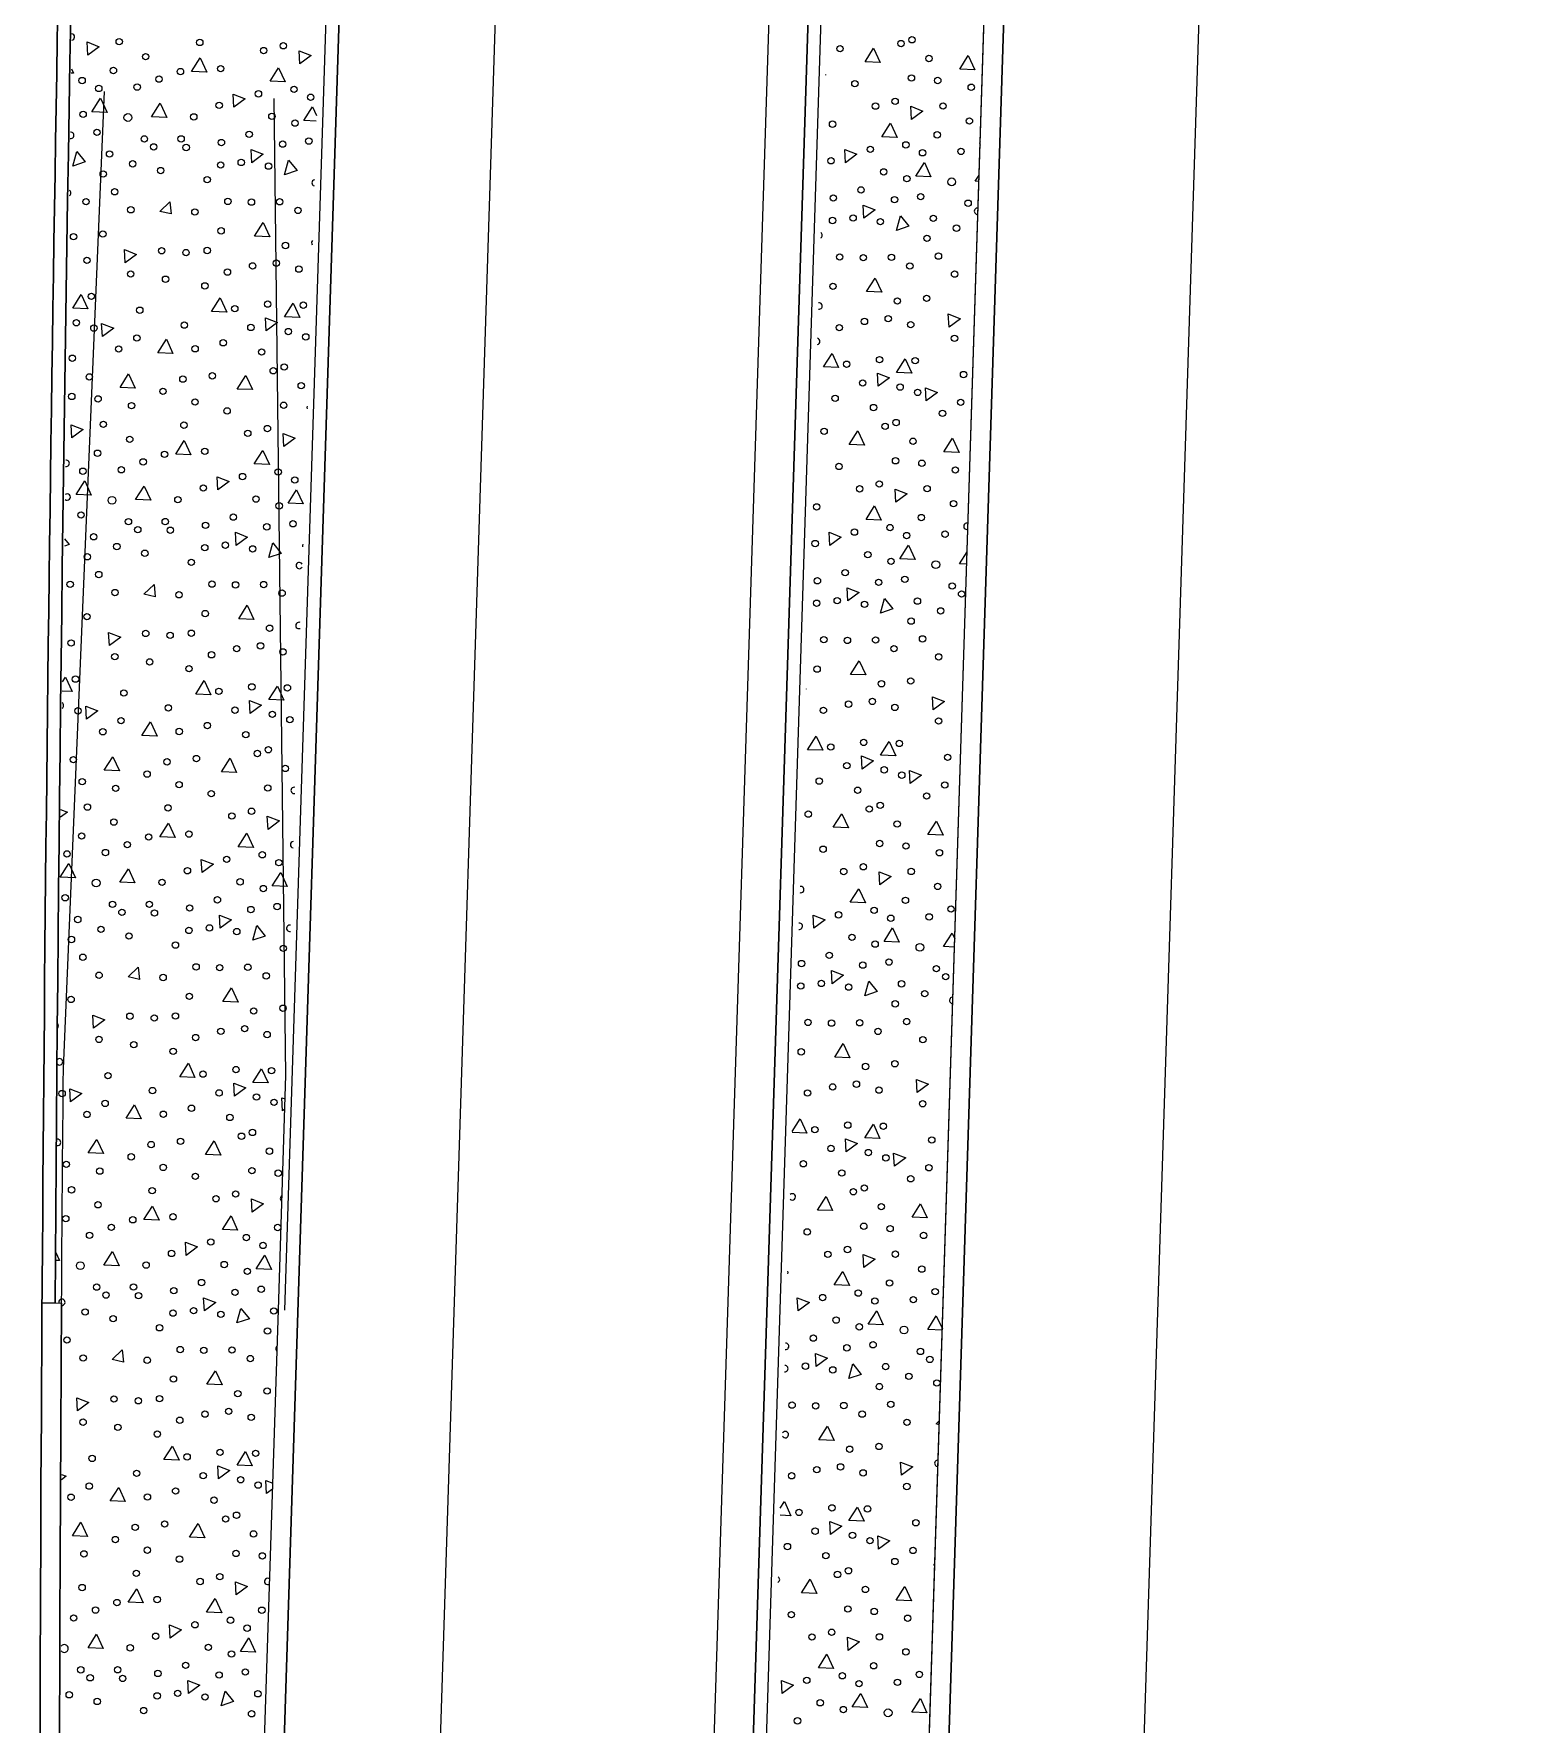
# Model space of a CAD drawing. Extents: x 2536801 to 2538856, y 7112140 to 7131569.
# Drawn here: x 2537881.2 to 2537956.9, y 7121124.1 to 7121210.6 of the extents above; entities that cross this region are included whole.
import ezdxf

# ---------------------------------------------------------------- set-up
doc = ezdxf.new("R2010")
doc.units = 0
doc.header["$LTSCALE"] = 100
doc.header["$MEASUREMENT"] = 0
for name, color, linetype, lineweight in [('D_BOC_FR', 3, 'Continuous', 13), ('D_BOC_RMP', 1, 'Continuous', 13), ('D_CTB_1', 2, 'Continuous', 0), ('D_EOS_ML', 7, 'Continuous', 30), ('D_EOS_RMP', 1, 'Continuous', 30), ('D_EOT_ML', 7, 'Continuous', 13), ('D_EOT_RMP', 1, 'Continuous', 13), ('D_FOC_FR', 3, 'Continuous', 30), ('D_MBGF', 20, 'Continuous', 0), ('D_RIPRAP_1', 7, 'Continuous', 0)]:
    doc.layers.add(name, color=color, linetype=linetype, lineweight=lineweight)
doc.linetypes.add('mbgf', pattern='A,1,-0.5,[46,dgnlstyle-BGELINES.shx,S=0.008,R=0,X=0,Y=0],-0.5,1', length=3)

msp = doc.modelspace()

# ---------------------------------------------------------------- linework, layer by layer
at = {"layer": 'D_BOC_FR', "lineweight": 0}
msp.add_line((2537881.596, 7121145.622), (2537882.263, 7121145.618), dxfattribs=at)
at = {"layer": 'D_BOC_FR', "lineweight": 0, "extrusion": (0, 0, -1)}
msp.add_arc((-2543855.464, 7121105.905), 5973.333, 0.3809211, 1.8249276, dxfattribs=at)
at = {"layer": 'D_BOC_RMP', "lineweight": 0}
for p, q in [((2537894.023, 7121145.243), (2537898.092, 7121272.967)), ((2537914.082, 7120979.3), (2537923.413, 7121272.16))]:
    msp.add_line(p, q, dxfattribs=at)
at = {"layer": 'D_CTB_1', "linetype": 'Continuous', "lineweight": 0, "ltscale": 0.025}
for p, q in [((2537920.347, 7120914.244), (2537935.634, 7121394.044)), ((2537890.505, 7121045.304), (2537893.69, 7121145.254))]:
    msp.add_line(p, q, dxfattribs=at)
at = {"layer": 'D_CTB_1', "linetype": 'Continuous', "lineweight": 0, "ltscale": 0.025, "extrusion": (0, 0, -1)}
msp.add_arc((-2543855.464, 7121105.905), 5973, 359.7150437, 0.3808406, dxfattribs=at)
at = {"layer": 'D_EOS_ML'}
msp.add_line((2537921.346, 7120914.212), (2537954.945, 7121968.721), dxfattribs=at)
at = {"layer": 'D_EOS_RMP'}
for p, q in [((2537889.428, 7120980.088), (2537898.759, 7121272.945)), ((2537913.416, 7120979.321), (2537922.747, 7121272.181))]:
    msp.add_line(p, q, dxfattribs=at)
at = {"layer": 'D_EOT_ML'}
msp.add_line((2537920.565, 7120575.677), (2538034.73, 7124158.818), dxfattribs=at)
at = {"layer": 'D_EOT_RMP'}
for p, q in [((2537897.424, 7120979.833), (2537906.755, 7121272.69)), ((2537911.417, 7120979.387), (2537920.748, 7121272.245))]:
    msp.add_line(p, q, dxfattribs=at)
at = {"layer": 'D_FOC_FR', "extrusion": (0, 0, -1)}
msp.add_arc((-2543855.464, 7121105.905), 5974, 359.7150437, 1.8249276, dxfattribs=at)
at = {"layer": 'D_MBGF', "linetype": 'mbgf', "lineweight": 13, "ltscale": 0.025}
msp.add_line((2537882.688, 7121157.607), (2537884.795, 7121207.603), dxfattribs=at)
at = {"layer": 'D_MBGF', "linetype": 'mbgf', "lineweight": 13, "ltscale": 0.025, "flags": 128}
for points in [[(2537894.072, 7121157.248), (2537893.484, 7121207.244)], [(2537893.69, 7121145.254), (2537894.072, 7121157.248)]]:
    msp.add_lwpolyline(points, dxfattribs=at)
at = {"layer": 'D_MBGF', "linetype": 'mbgf', "lineweight": 13, "ltscale": 0.025, "extrusion": (0, 0, -1)}
msp.add_arc((-2543855.464, 7121105.905), 5973, 0.3808406, 0.4959571, dxfattribs=at)
at = {"layer": 'D_RIPRAP_1', "color": 7, "linetype": 'Continuous', "lineweight": 0}
for p, q in [((2537887.626, 7121201.47), (2537888.143, 7121201.967)), ((2537888.143, 7121201.967), (2537888.205, 7121201.338)), ((2537888.205, 7121201.338), (2537887.626, 7121201.47)), ((2537886.813, 7121181.885), (2537887.33, 7121182.382)), ((2537887.33, 7121182.382), (2537887.392, 7121181.753)), ((2537887.392, 7121181.753), (2537886.813, 7121181.885)), ((2537886, 7121162.3), (2537886.517, 7121162.797)), ((2537886.579, 7121162.168), (2537886, 7121162.3)), ((2537886.517, 7121162.797), (2537886.579, 7121162.168)), ((2537885.187, 7121142.715), (2537885.704, 7121143.212)), ((2537885.704, 7121143.212), (2537885.766, 7121142.583)), ((2537885.766, 7121142.583), (2537885.187, 7121142.715)), ((2537927.351, 7121139.423), (2537927.527, 7121139.592)), ((2537927.52, 7121139.384), (2537927.351, 7121139.423))]:
    msp.add_line(p, q, dxfattribs=at)
at = {"layer": 'D_RIPRAP_1', "color": 7, "lineweight": 0, "flags": 128}
for points in [[(2537913.768, 7120914.454), (2537920.347, 7120914.244), (2537932.802, 7121305.169), (2537924.436, 7121305.251)], [(2537882.263, 7121145.618), (2537882.263, 7121145.612)], [(2537882.263, 7121145.612), (2537882.596, 7121145.607)]]:
    msp.add_lwpolyline(points, dxfattribs=at)
at = {"layer": 'D_RIPRAP_1', "color": 7, "linetype": 'Continuous', "lineweight": 0, "flags": 128}
for points in [[(2537883.94, 7121209.47), (2537883.904, 7121210.14), (2537884.52, 7121209.898)], [(2537924.497, 7121209.093), (2537923.72, 7121209.125), (2537924.159, 7121209.819)], [(2537890.029, 7121208.603), (2537889.252, 7121208.635), (2537889.691, 7121209.329)], [(2537894.787, 7121209.02), (2537894.751, 7121209.69), (2537895.367, 7121209.448)], [(2537929.342, 7121208.72), (2537928.565, 7121208.752), (2537929.004, 7121209.446)], [(2537894.044, 7121208.098), (2537893.267, 7121208.13), (2537893.706, 7121208.824)], [(2537884.929, 7121206.538), (2537884.152, 7121206.571), (2537884.591, 7121207.265)], [(2537891.41, 7121206.806), (2537891.374, 7121207.476), (2537891.99, 7121207.234)], [(2537887.977, 7121206.276), (2537887.2, 7121206.308), (2537887.639, 7121207.002)], [(2537926.104, 7121206.178), (2537926.068, 7121206.848), (2537926.684, 7121206.606)], [(2537925.361, 7121205.256), (2537924.584, 7121205.288), (2537925.023, 7121205.982)], [(2537892.341, 7121203.963), (2537892.305, 7121204.633), (2537892.921, 7121204.391)], [(2537922.727, 7121203.964), (2537922.691, 7121204.634), (2537923.307, 7121204.392)], [(2537883.799, 7121204.005), (2537883.164, 7121203.793), (2537883.369, 7121204.541)], [(2537894.646, 7121203.555), (2537894.011, 7121203.343), (2537894.216, 7121204.091)], [(2537927.093, 7121203.246), (2537926.316, 7121203.278), (2537926.755, 7121203.973)], [(2537923.658, 7121201.121), (2537923.622, 7121201.791), (2537924.238, 7121201.549)], [(2537925.963, 7121200.713), (2537925.328, 7121200.501), (2537925.533, 7121201.249)], [(2537893.253, 7121200.176), (2537892.475, 7121200.208), (2537892.915, 7121200.902)], [(2537885.853, 7121198.843), (2537885.817, 7121199.514), (2537886.433, 7121199.272)], [(2537924.57, 7121197.334), (2537923.792, 7121197.366), (2537924.232, 7121198.06)], [(2537883.944, 7121196.491), (2537883.167, 7121196.523), (2537883.606, 7121197.217)], [(2537891.049, 7121196.32), (2537890.272, 7121196.352), (2537890.711, 7121197.046)], [(2537893.069, 7121195.361), (2537893.033, 7121196.031), (2537893.649, 7121195.79)], [(2537894.79, 7121196.04), (2537894.013, 7121196.073), (2537894.452, 7121196.767)], [(2537928.017, 7121195.551), (2537927.981, 7121196.221), (2537928.597, 7121195.98)], [(2537884.682, 7121195.069), (2537884.645, 7121195.739), (2537885.262, 7121195.497)], [(2537888.297, 7121194.204), (2537887.519, 7121194.236), (2537887.959, 7121194.931)], [(2537922.366, 7121193.478), (2537921.589, 7121193.51), (2537922.028, 7121194.204)], [(2537926.108, 7121193.198), (2537925.33, 7121193.231), (2537925.769, 7121193.925)], [(2537886.365, 7121192.427), (2537885.588, 7121192.459), (2537886.027, 7121193.153)], [(2537892.367, 7121192.35), (2537891.59, 7121192.382), (2537892.029, 7121193.076)], [(2537924.386, 7121192.519), (2537924.35, 7121193.189), (2537924.966, 7121192.948)], [(2537926.845, 7121191.777), (2537926.809, 7121192.447), (2537927.426, 7121192.205)], [(2537883.127, 7121189.885), (2537883.091, 7121190.555), (2537883.707, 7121190.313)], [(2537893.974, 7121189.435), (2537893.938, 7121190.105), (2537894.554, 7121189.863)], [(2537923.684, 7121189.508), (2537922.907, 7121189.54), (2537923.346, 7121190.234)], [(2537928.529, 7121189.134), (2537927.752, 7121189.167), (2537928.191, 7121189.861)], [(2537889.216, 7121189.018), (2537888.439, 7121189.05), (2537888.878, 7121189.744)], [(2537893.231, 7121188.513), (2537892.454, 7121188.545), (2537892.893, 7121189.239)], [(2537884.116, 7121186.953), (2537883.339, 7121186.986), (2537883.778, 7121187.68)], [(2537887.164, 7121186.691), (2537886.387, 7121186.723), (2537886.826, 7121187.417)], [(2537890.597, 7121187.221), (2537890.561, 7121187.891), (2537891.177, 7121187.649)], [(2537925.291, 7121186.593), (2537925.255, 7121187.263), (2537925.871, 7121187.021)], [(2537894.963, 7121186.503), (2537894.186, 7121186.535), (2537894.625, 7121187.23)], [(2537924.548, 7121185.671), (2537923.771, 7121185.703), (2537924.21, 7121186.397)], [(2537891.528, 7121184.378), (2537891.492, 7121185.048), (2537892.108, 7121184.806)], [(2537921.914, 7121184.379), (2537921.878, 7121185.049), (2537922.494, 7121184.807)], [(2537893.833, 7121183.97), (2537893.198, 7121183.758), (2537893.403, 7121184.506)], [(2537926.28, 7121183.661), (2537925.503, 7121183.693), (2537925.942, 7121184.388)], [(2537922.845, 7121181.536), (2537922.809, 7121182.206), (2537923.425, 7121181.964)], [(2537892.44, 7121180.591), (2537891.662, 7121180.623), (2537892.102, 7121181.317)], [(2537925.15, 7121181.128), (2537924.515, 7121180.916), (2537924.72, 7121181.664)], [(2537885.04, 7121179.258), (2537885.004, 7121179.928), (2537885.62, 7121179.687)], [(2537923.757, 7121177.749), (2537922.98, 7121177.781), (2537923.419, 7121178.475)], [(2537890.236, 7121176.735), (2537889.459, 7121176.767), (2537889.898, 7121177.461)], [(2537893.978, 7121176.455), (2537893.2, 7121176.488), (2537893.639, 7121177.182)], [(2537883.869, 7121175.484), (2537883.832, 7121176.154), (2537884.449, 7121175.912)], [(2537892.256, 7121175.776), (2537892.22, 7121176.446), (2537892.836, 7121176.204)], [(2537927.204, 7121175.966), (2537927.168, 7121176.636), (2537927.784, 7121176.394)], [(2537887.484, 7121174.619), (2537886.707, 7121174.651), (2537887.146, 7121175.346)], [(2537921.553, 7121173.893), (2537920.776, 7121173.925), (2537921.215, 7121174.619)], [(2537925.295, 7121173.613), (2537924.517, 7121173.646), (2537924.957, 7121174.34)], [(2537885.552, 7121172.842), (2537884.775, 7121172.874), (2537885.214, 7121173.568)], [(2537891.554, 7121172.765), (2537890.777, 7121172.797), (2537891.216, 7121173.491)], [(2537923.573, 7121172.934), (2537923.537, 7121173.604), (2537924.153, 7121173.362)], [(2537926.032, 7121172.191), (2537925.996, 7121172.862), (2537926.613, 7121172.62)], [(2537888.404, 7121169.432), (2537887.626, 7121169.465), (2537888.065, 7121170.159)], [(2537893.161, 7121169.849), (2537893.125, 7121170.52), (2537893.741, 7121170.278)], [(2537922.872, 7121169.923), (2537922.094, 7121169.955), (2537922.533, 7121170.649)], [(2537927.716, 7121169.549), (2537926.939, 7121169.582), (2537927.378, 7121170.276)], [(2537892.418, 7121168.927), (2537891.641, 7121168.96), (2537892.08, 7121169.654)], [(2537889.784, 7121167.636), (2537889.748, 7121168.306), (2537890.365, 7121168.064)], [(2537883.304, 7121167.368), (2537882.526, 7121167.4), (2537882.965, 7121168.095)], [(2537886.351, 7121167.105), (2537885.574, 7121167.138), (2537886.013, 7121167.832)], [(2537894.15, 7121166.918), (2537893.373, 7121166.95), (2537893.812, 7121167.645)], [(2537924.478, 7121167.007), (2537924.442, 7121167.678), (2537925.058, 7121167.436)], [(2537923.735, 7121166.085), (2537922.958, 7121166.118), (2537923.397, 7121166.812)], [(2537890.715, 7121164.793), (2537890.679, 7121165.463), (2537891.295, 7121165.221)], [(2537893.02, 7121164.385), (2537892.385, 7121164.173), (2537892.59, 7121164.921)], [(2537921.101, 7121164.794), (2537921.065, 7121165.464), (2537921.682, 7121165.222)], [(2537925.467, 7121164.076), (2537924.69, 7121164.108), (2537925.129, 7121164.803)], [(2537922.032, 7121161.951), (2537921.996, 7121162.621), (2537922.612, 7121162.379)], [(2537891.627, 7121161.005), (2537890.85, 7121161.038), (2537891.289, 7121161.732)], [(2537924.337, 7121161.543), (2537923.702, 7121161.331), (2537923.907, 7121162.079)], [(2537884.227, 7121159.673), (2537884.191, 7121160.343), (2537884.808, 7121160.101)], [(2537922.944, 7121158.163), (2537922.167, 7121158.196), (2537922.606, 7121158.89)], [(2537889.423, 7121157.15), (2537888.646, 7121157.182), (2537889.085, 7121157.876)], [(2537893.165, 7121156.87), (2537892.387, 7121156.902), (2537892.827, 7121157.597)], [(2537926.391, 7121156.381), (2537926.355, 7121157.051), (2537926.971, 7121156.809)], [(2537883.056, 7121155.899), (2537883.019, 7121156.569), (2537883.636, 7121156.327)], [(2537891.443, 7121156.191), (2537891.407, 7121156.861), (2537892.023, 7121156.619)], [(2537886.671, 7121155.034), (2537885.894, 7121155.066), (2537886.333, 7121155.76)], [(2537924.482, 7121154.028), (2537923.704, 7121154.06), (2537924.144, 7121154.755)], [(2537884.74, 7121153.256), (2537883.962, 7121153.289), (2537884.401, 7121153.983)], [(2537890.742, 7121153.179), (2537889.964, 7121153.212), (2537890.403, 7121153.906)], [(2537922.76, 7121153.349), (2537922.724, 7121154.019), (2537923.34, 7121153.777)], [(2537925.219, 7121152.606), (2537925.183, 7121153.276), (2537925.8, 7121153.035)], [(2537892.348, 7121150.264), (2537892.312, 7121150.934), (2537892.928, 7121150.693)], [(2537922.059, 7121150.337), (2537921.281, 7121150.37), (2537921.721, 7121151.064)], [(2537887.591, 7121149.847), (2537886.813, 7121149.88), (2537887.253, 7121150.574)], [(2537891.605, 7121149.342), (2537890.828, 7121149.375), (2537891.267, 7121150.069)], [(2537926.903, 7121149.964), (2537926.126, 7121149.996), (2537926.565, 7121150.691)], [(2537888.971, 7121148.05), (2537888.935, 7121148.721), (2537889.552, 7121148.479)], [(2537885.538, 7121147.52), (2537884.761, 7121147.553), (2537885.2, 7121148.247)], [(2537893.337, 7121147.333), (2537892.56, 7121147.365), (2537892.999, 7121148.059)], [(2537923.665, 7121147.422), (2537923.629, 7121148.092), (2537924.245, 7121147.851)], [(2537922.922, 7121146.5), (2537922.145, 7121146.533), (2537922.584, 7121147.227)], [(2537889.902, 7121145.207), (2537889.866, 7121145.877), (2537890.483, 7121145.636)], [(2537920.288, 7121145.208), (2537920.252, 7121145.879), (2537920.869, 7121145.637)], [(2537892.207, 7121144.799), (2537891.572, 7121144.588), (2537891.777, 7121145.336)], [(2537924.654, 7121144.491), (2537923.877, 7121144.523), (2537924.316, 7121145.217)], [(2537921.219, 7121142.365), (2537921.183, 7121143.035), (2537921.8, 7121142.794)], [(2537923.524, 7121141.957), (2537922.889, 7121141.746), (2537923.094, 7121142.494)], [(2537890.814, 7121141.42), (2537890.037, 7121141.453), (2537890.476, 7121142.147)], [(2537883.414, 7121140.088), (2537883.378, 7121140.758), (2537883.995, 7121140.516)], [(2537922.131, 7121138.578), (2537921.354, 7121138.611), (2537921.793, 7121139.305)], [(2537888.61, 7121137.564), (2537887.833, 7121137.597), (2537888.272, 7121138.291)], [(2537892.352, 7121137.285), (2537891.574, 7121137.317), (2537892.014, 7121138.012)], [(2537890.63, 7121136.606), (2537890.594, 7121137.276), (2537891.21, 7121137.034)], [(2537925.578, 7121136.796), (2537925.542, 7121137.466), (2537926.158, 7121137.224)], [(2537885.858, 7121135.449), (2537885.081, 7121135.481), (2537885.52, 7121136.175)], [(2537923.669, 7121134.443), (2537922.892, 7121134.475), (2537923.331, 7121135.17)], [(2537883.927, 7121133.671), (2537883.149, 7121133.704), (2537883.589, 7121134.398)], [(2537889.929, 7121133.594), (2537889.151, 7121133.627), (2537889.591, 7121134.321)], [(2537921.947, 7121133.764), (2537921.911, 7121134.434), (2537922.528, 7121134.192)], [(2537924.407, 7121133.021), (2537924.37, 7121133.691), (2537924.987, 7121133.449)], [(2537891.535, 7121130.679), (2537891.499, 7121131.349), (2537892.115, 7121131.107)], [(2537921.246, 7121130.752), (2537920.468, 7121130.785), (2537920.908, 7121131.479)], [(2537926.09, 7121130.379), (2537925.313, 7121130.411), (2537925.752, 7121131.106)], [(2537886.778, 7121130.262), (2537886, 7121130.294), (2537886.44, 7121130.989)], [(2537890.792, 7121129.757), (2537890.015, 7121129.789), (2537890.454, 7121130.484)], [(2537884.726, 7121127.935), (2537883.948, 7121127.967), (2537884.387, 7121128.662)], [(2537888.158, 7121128.465), (2537888.122, 7121129.135), (2537888.739, 7121128.894)], [(2537892.524, 7121127.748), (2537891.747, 7121127.78), (2537892.186, 7121128.474)], [(2537922.852, 7121127.837), (2537922.816, 7121128.507), (2537923.433, 7121128.265)], [(2537922.109, 7121126.915), (2537921.332, 7121126.947), (2537921.771, 7121127.642)], [(2537889.089, 7121125.622), (2537889.053, 7121126.292), (2537889.67, 7121126.051)], [(2537919.476, 7121125.623), (2537919.439, 7121126.293), (2537920.056, 7121126.052)], [(2537891.394, 7121125.214), (2537890.759, 7121125.002), (2537890.964, 7121125.751)], [(2537923.842, 7121124.906), (2537923.064, 7121124.938), (2537923.503, 7121125.632)], [(2537926.889, 7121124.643), (2537926.112, 7121124.675), (2537926.551, 7121125.37)]]:
    msp.add_lwpolyline(points, close=True, dxfattribs=at)
for points in [[(2537883.095, 7121208.768), (2537883.197, 7121208.548), (2537883.092, 7121208.552)], [(2537895.628, 7121206.094), (2537894.999, 7121206.12), (2537895.438, 7121206.815), (2537895.638, 7121206.386)], [(2537929.547, 7121203.008), (2537929.364, 7121203.016), (2537929.557, 7121203.322)], [(2537882.746, 7121184.72), (2537882.986, 7121184.42), (2537882.741, 7121184.338)], [(2537928.923, 7121183.415), (2537928.551, 7121183.431), (2537928.943, 7121184.051)], [(2537882.64, 7121177.39), (2537882.793, 7121177.632), (2537883.131, 7121176.905), (2537882.633, 7121176.926)], [(2537882.545, 7121170.865), (2537882.895, 7121170.728), (2537882.54, 7121170.466)], [(2537928.299, 7121163.822), (2537927.738, 7121163.846), (2537928.177, 7121164.54), (2537928.312, 7121164.249)], [(2537894.017, 7121155.533), (2537893.902, 7121155.448), (2537893.866, 7121156.118), (2537894.034, 7121156.053)], [(2537919.994, 7121154.389), (2537920.402, 7121155.034), (2537920.74, 7121154.308), (2537919.992, 7121154.339)], [(2537882.283, 7121148.229), (2537882.491, 7121147.783), (2537882.28, 7121147.792)], [(2537927.674, 7121144.229), (2537926.925, 7121144.26), (2537927.364, 7121144.955), (2537927.676, 7121144.284)], [(2537882.589, 7121136.834), (2537882.823, 7121136.742), (2537882.588, 7121136.568)], [(2537893.398, 7121136.091), (2537893.089, 7121135.863), (2537893.053, 7121136.533), (2537893.408, 7121136.394)], [(2537919.38, 7121135.118), (2537919.589, 7121135.449), (2537919.927, 7121134.722), (2537919.368, 7121134.746)], [(2537927.291, 7121132.187), (2537927.245, 7121132.189), (2537927.293, 7121132.266)]]:
    msp.add_lwpolyline(points, dxfattribs=at)
at = {"layer": 'D_RIPRAP_1', "color": 7, "linetype": 'Continuous', "lineweight": 0}
for centre, radius in [((2537885.546, 7121210.158), 0.163), ((2537889.67, 7121210.117), 0.163), ((2537892.937, 7121209.701), 0.163), ((2537893.942, 7121209.946), 0.163), ((2537922.439, 7121209.799), 0.163), ((2537925.56, 7121210.06), 0.163), ((2537926.121, 7121210.251), 0.163), ((2537886.897, 7121209.391), 0.163), ((2537890.739, 7121208.777), 0.163), ((2537926.99, 7121209.294), 0.163), ((2537883.646, 7121208.167), 0.163), ((2537885.248, 7121208.681), 0.163), ((2537887.584, 7121208.238), 0.163), ((2537888.679, 7121208.625), 0.163), ((2537923.199, 7121208.004), 0.163), ((2537926.094, 7121208.294), 0.163), ((2537927.44, 7121208.168), 0.163), ((2537884.498, 7121207.761), 0.163), ((2537886.464, 7121207.832), 0.163), ((2537892.671, 7121207.486), 0.163), ((2537894.492, 7121207.717), 0.163), ((2537895.344, 7121207.311), 0.163), ((2537925.26, 7121207.104), 0.163), ((2537929.155, 7121207.823), 0.163), ((2537883.698, 7121206.439), 0.163), ((2537885.989, 7121206.274), 0.199), ((2537889.362, 7121206.306), 0.163), ((2537890.661, 7121206.901), 0.163), ((2537893.358, 7121206.335), 0.163), ((2537924.254, 7121206.859), 0.163), ((2537927.71, 7121206.866), 0.163), ((2537884.405, 7121205.519), 0.163), ((2537892.197, 7121205.412), 0.163), ((2537894.545, 7121205.989), 0.163), ((2537922.056, 7121205.935), 0.163), ((2537927.412, 7121205.389), 0.163), ((2537929.061, 7121206.099), 0.163), ((2537885.049, 7121204.406), 0.163), ((2537886.831, 7121205.18), 0.163), ((2537887.31, 7121204.772), 0.163), ((2537888.714, 7121205.182), 0.163), ((2537888.972, 7121204.741), 0.163), ((2537890.776, 7121204.995), 0.163), ((2537893.912, 7121204.914), 0.163), ((2537895.251, 7121205.069), 0.163), ((2537923.988, 7121204.644), 0.163), ((2537925.81, 7121204.875), 0.163), ((2537926.661, 7121204.469), 0.163), ((2537928.628, 7121204.54), 0.163), ((2537886.237, 7121203.904), 0.163), ((2537887.67, 7121203.562), 0.163), ((2537890.739, 7121203.847), 0.163), ((2537891.791, 7121203.976), 0.163), ((2537893.188, 7121203.788), 0.163), ((2537921.978, 7121204.059), 0.163), ((2537884.726, 7121203.382), 0.163), ((2537890.049, 7121203.097), 0.163), ((2537924.675, 7121203.493), 0.163), ((2537925.862, 7121203.147), 0.163), ((2537928.153, 7121202.982), 0.199), ((2537883.847, 7121201.971), 0.163), ((2537885.311, 7121202.473), 0.163), ((2537891.106, 7121201.982), 0.163), ((2537892.313, 7121201.944), 0.163), ((2537893.755, 7121201.962), 0.163), ((2537922.093, 7121202.153), 0.163), ((2537923.514, 7121202.57), 0.163), ((2537925.229, 7121202.072), 0.163), ((2537926.568, 7121202.227), 0.163), ((2537928.994, 7121201.888), 0.163), ((2537886.14, 7121201.552), 0.163), ((2537889.418, 7121201.438), 0.163), ((2537894.694, 7121201.521), 0.163), ((2537922.056, 7121201.005), 0.163), ((2537923.108, 7121201.134), 0.163), ((2537924.505, 7121200.945), 0.163), ((2537927.213, 7121201.113), 0.163), ((2537883.208, 7121200.176), 0.163), ((2537884.707, 7121200.316), 0.163), ((2537890.761, 7121200.475), 0.163), ((2537926.89, 7121200.09), 0.163), ((2537928.401, 7121200.612), 0.163), ((2537887.716, 7121199.457), 0.163), ((2537888.965, 7121199.363), 0.163), ((2537890.049, 7121199.47), 0.163), ((2537894.055, 7121199.726), 0.163), ((2537883.894, 7121198.967), 0.163), ((2537891.084, 7121198.366), 0.163), ((2537892.372, 7121198.681), 0.163), ((2537893.589, 7121198.823), 0.163), ((2537894.741, 7121198.517), 0.163), ((2537922.423, 7121199.14), 0.163), ((2537923.63, 7121199.102), 0.163), ((2537925.072, 7121199.12), 0.163), ((2537926.011, 7121198.679), 0.163), ((2537927.475, 7121199.181), 0.163), ((2537886.133, 7121198.269), 0.163), ((2537887.916, 7121198.001), 0.163), ((2537889.931, 7121197.659), 0.163), ((2537922.078, 7121197.633), 0.163), ((2537928.303, 7121198.26), 0.163), ((2537884.12, 7121197.122), 0.163), ((2537893.145, 7121196.725), 0.163), ((2537894.967, 7121196.672), 0.163), ((2537925.372, 7121196.884), 0.163), ((2537926.871, 7121197.024), 0.163), ((2537883.352, 7121195.773), 0.163), ((2537886.597, 7121196.415), 0.163), ((2537891.46, 7121196.493), 0.163), ((2537923.689, 7121195.839), 0.163), ((2537924.906, 7121195.981), 0.163), ((2537884.247, 7121195.499), 0.163), ((2537886.45, 7121194.995), 0.163), ((2537888.875, 7121195.651), 0.163), ((2537892.283, 7121195.532), 0.163), ((2537894.198, 7121195.322), 0.163), ((2537895.094, 7121195.049), 0.163), ((2537922.401, 7121195.524), 0.163), ((2537926.058, 7121195.675), 0.163), ((2537928.297, 7121194.977), 0.163), ((2537885.52, 7121194.429), 0.163), ((2537889.43, 7121194.441), 0.163), ((2537890.869, 7121194.746), 0.163), ((2537892.836, 7121194.276), 0.163), ((2537883.144, 7121193.958), 0.163), ((2537893.43, 7121193.316), 0.163), ((2537893.991, 7121193.507), 0.163), ((2537922.777, 7121193.651), 0.163), ((2537924.463, 7121193.883), 0.163), ((2537926.284, 7121193.83), 0.163), ((2537884.013, 7121193.001), 0.163), ((2537888.805, 7121192.888), 0.163), ((2537890.309, 7121193.056), 0.163), ((2537894.86, 7121192.551), 0.163), ((2537923.6, 7121192.69), 0.163), ((2537925.515, 7121192.48), 0.163), ((2537928.761, 7121193.122), 0.163), ((2537883.117, 7121192.001), 0.163), ((2537884.463, 7121191.875), 0.163), ((2537886.178, 7121191.53), 0.163), ((2537887.786, 7121192.262), 0.163), ((2537889.425, 7121191.719), 0.163), ((2537893.964, 7121191.551), 0.163), ((2537922.187, 7121191.904), 0.163), ((2537924.153, 7121191.434), 0.163), ((2537926.411, 7121192.207), 0.163), ((2537928.614, 7121191.703), 0.163), ((2537884.733, 7121190.573), 0.163), ((2537891.069, 7121191.261), 0.163), ((2537925.308, 7121190.665), 0.163), ((2537927.683, 7121191.137), 0.163), ((2537886.084, 7121189.806), 0.163), ((2537888.857, 7121190.532), 0.163), ((2537892.125, 7121190.116), 0.163), ((2537893.13, 7121190.36), 0.163), ((2537921.626, 7121190.214), 0.163), ((2537924.747, 7121190.474), 0.163), ((2537926.177, 7121189.709), 0.163), ((2537884.436, 7121189.096), 0.163), ((2537887.866, 7121189.04), 0.163), ((2537889.926, 7121189.192), 0.163), ((2537883.685, 7121188.176), 0.163), ((2537885.651, 7121188.247), 0.163), ((2537886.771, 7121188.653), 0.163), ((2537893.68, 7121188.132), 0.163), ((2537922.386, 7121188.419), 0.163), ((2537925.281, 7121188.709), 0.163), ((2537926.627, 7121188.583), 0.163), ((2537928.342, 7121188.237), 0.163), ((2537889.848, 7121187.316), 0.163), ((2537891.858, 7121187.901), 0.163), ((2537894.531, 7121187.726), 0.163), ((2537923.442, 7121187.274), 0.163), ((2537924.447, 7121187.518), 0.163), ((2537926.897, 7121187.281), 0.163), ((2537885.176, 7121186.689), 0.199), ((2537888.549, 7121186.721), 0.163), ((2537892.545, 7121186.75), 0.163), ((2537893.732, 7121186.404), 0.163), ((2537921.243, 7121186.35), 0.163), ((2537928.248, 7121186.514), 0.163), ((2537883.592, 7121185.934), 0.163), ((2537886.018, 7121185.595), 0.163), ((2537887.901, 7121185.597), 0.163), ((2537889.963, 7121185.409), 0.163), ((2537891.384, 7121185.827), 0.163), ((2537894.438, 7121185.484), 0.163), ((2537926.599, 7121185.804), 0.163), ((2537884.236, 7121184.82), 0.163), ((2537886.497, 7121185.187), 0.163), ((2537888.159, 7121185.156), 0.163), ((2537893.099, 7121185.329), 0.163), ((2537923.176, 7121185.059), 0.163), ((2537924.997, 7121185.29), 0.163), ((2537925.849, 7121184.884), 0.163), ((2537927.815, 7121184.954), 0.163), ((2537883.913, 7121183.797), 0.163), ((2537885.424, 7121184.319), 0.163), ((2537886.857, 7121183.977), 0.163), ((2537889.926, 7121184.262), 0.163), ((2537890.978, 7121184.39), 0.163), ((2537892.375, 7121184.202), 0.163), ((2537921.166, 7121184.474), 0.163), ((2537923.862, 7121183.908), 0.163), ((2537884.498, 7121182.888), 0.163), ((2537889.236, 7121183.512), 0.163), ((2537922.701, 7121182.985), 0.163), ((2537925.049, 7121183.562), 0.163), ((2537927.34, 7121183.397), 0.199), ((2537883.034, 7121182.386), 0.163), ((2537885.327, 7121181.967), 0.163), ((2537890.293, 7121182.397), 0.163), ((2537891.5, 7121182.359), 0.163), ((2537892.942, 7121182.377), 0.163), ((2537893.881, 7121181.936), 0.163), ((2537921.281, 7121182.567), 0.163), ((2537924.416, 7121182.487), 0.163), ((2537925.756, 7121182.642), 0.163), ((2537928.182, 7121182.303), 0.163), ((2537888.605, 7121181.853), 0.163), ((2537921.243, 7121181.42), 0.163), ((2537922.295, 7121181.548), 0.163), ((2537923.693, 7121181.36), 0.163), ((2537926.4, 7121181.528), 0.163), ((2537928.661, 7121181.895), 0.163), ((2537883.894, 7121180.731), 0.163), ((2537889.948, 7121180.89), 0.163), ((2537926.077, 7121180.505), 0.163), ((2537927.588, 7121181.027), 0.163), ((2537883.082, 7121179.382), 0.163), ((2537886.903, 7121179.872), 0.163), ((2537888.152, 7121179.778), 0.163), ((2537889.236, 7121179.885), 0.163), ((2537893.242, 7121180.141), 0.163), ((2537921.61, 7121179.555), 0.163), ((2537922.817, 7121179.517), 0.163), ((2537924.259, 7121179.535), 0.163), ((2537926.662, 7121179.596), 0.163), ((2537885.321, 7121178.684), 0.163), ((2537890.271, 7121178.781), 0.163), ((2537891.559, 7121179.096), 0.163), ((2537892.776, 7121179.237), 0.163), ((2537893.928, 7121178.931), 0.163), ((2537925.198, 7121179.094), 0.163), ((2537927.49, 7121178.675), 0.163), ((2537887.103, 7121178.416), 0.163), ((2537889.119, 7121178.074), 0.163), ((2537921.265, 7121178.048), 0.163), ((2537883.307, 7121177.537), 0.163), ((2537885.784, 7121176.829), 0.163), ((2537890.648, 7121176.908), 0.163), ((2537892.333, 7121177.14), 0.163), ((2537894.154, 7121177.087), 0.163), ((2537924.559, 7121177.299), 0.163), ((2537926.058, 7121177.439), 0.163), ((2537883.434, 7121175.914), 0.163), ((2537888.062, 7121176.066), 0.163), ((2537891.47, 7121175.947), 0.163), ((2537921.588, 7121175.939), 0.163), ((2537922.876, 7121176.254), 0.163), ((2537924.093, 7121176.395), 0.163), ((2537925.245, 7121176.089), 0.163), ((2537885.637, 7121175.41), 0.163), ((2537890.057, 7121175.161), 0.163), ((2537893.385, 7121175.737), 0.163), ((2537894.281, 7121175.464), 0.163), ((2537927.484, 7121175.392), 0.163), ((2537884.707, 7121174.844), 0.163), ((2537888.617, 7121174.856), 0.163), ((2537892.023, 7121174.691), 0.163), ((2537923.65, 7121174.298), 0.163), ((2537925.471, 7121174.244), 0.163), ((2537883.2, 7121173.416), 0.163), ((2537887.992, 7121173.303), 0.163), ((2537889.496, 7121173.471), 0.163), ((2537892.617, 7121173.731), 0.163), ((2537893.178, 7121173.922), 0.163), ((2537921.965, 7121174.066), 0.163), ((2537927.948, 7121173.537), 0.163), ((2537886.973, 7121172.677), 0.163), ((2537894.047, 7121172.965), 0.163), ((2537922.787, 7121173.105), 0.163), ((2537924.702, 7121172.895), 0.163), ((2537925.598, 7121172.622), 0.163), ((2537883.65, 7121172.29), 0.163), ((2537885.365, 7121171.945), 0.163), ((2537888.612, 7121172.134), 0.163), ((2537890.256, 7121171.675), 0.163), ((2537893.151, 7121171.966), 0.163), ((2537921.374, 7121172.319), 0.163), ((2537923.34, 7121171.849), 0.163), ((2537926.871, 7121171.552), 0.163), ((2537927.801, 7121172.118), 0.163), ((2537883.92, 7121170.988), 0.163), ((2537888.044, 7121170.947), 0.163), ((2537892.317, 7121170.775), 0.163), ((2537923.935, 7121170.889), 0.163), ((2537924.495, 7121171.08), 0.163), ((2537885.272, 7121170.221), 0.163), ((2537891.312, 7121170.531), 0.163), ((2537920.813, 7121170.629), 0.163), ((2537925.364, 7121170.123), 0.163), ((2537883.623, 7121169.511), 0.163), ((2537885.958, 7121169.067), 0.163), ((2537887.053, 7121169.454), 0.163), ((2537889.113, 7121169.607), 0.163), ((2537924.468, 7121169.124), 0.163), ((2537925.814, 7121168.998), 0.163), ((2537882.872, 7121168.591), 0.163), ((2537884.839, 7121168.662), 0.163), ((2537891.046, 7121168.316), 0.163), ((2537892.867, 7121168.547), 0.163), ((2537893.719, 7121168.141), 0.163), ((2537921.573, 7121168.833), 0.163), ((2537927.529, 7121168.652), 0.163), ((2537889.036, 7121167.731), 0.163), ((2537922.629, 7121167.689), 0.163), ((2537923.634, 7121167.933), 0.163), ((2537926.084, 7121167.695), 0.163), ((2537882.779, 7121166.349), 0.163), ((2537884.364, 7121167.104), 0.199), ((2537887.736, 7121167.136), 0.163), ((2537891.732, 7121167.164), 0.163), ((2537892.919, 7121166.819), 0.163), ((2537927.435, 7121166.929), 0.163), ((2537885.205, 7121166.01), 0.163), ((2537885.684, 7121165.602), 0.163), ((2537887.089, 7121166.012), 0.163), ((2537887.347, 7121165.571), 0.163), ((2537889.151, 7121165.824), 0.163), ((2537890.571, 7121166.242), 0.163), ((2537892.286, 7121165.744), 0.163), ((2537893.626, 7121165.899), 0.163), ((2537922.363, 7121165.474), 0.163), ((2537924.184, 7121165.705), 0.163), ((2537925.786, 7121166.218), 0.163), ((2537928.122, 7121165.775), 0.163), ((2537883.423, 7121165.235), 0.163), ((2537884.611, 7121164.734), 0.163), ((2537889.113, 7121164.677), 0.163), ((2537890.165, 7121164.805), 0.163), ((2537891.563, 7121164.617), 0.163), ((2537925.036, 7121165.299), 0.163), ((2537927.002, 7121165.369), 0.163), ((2537883.101, 7121164.212), 0.163), ((2537886.045, 7121164.392), 0.163), ((2537888.423, 7121163.927), 0.163), ((2537893.947, 7121163.762), 0.163), ((2537923.049, 7121164.322), 0.163), ((2537924.236, 7121163.977), 0.163), ((2537926.527, 7121163.812), 0.199), ((2537883.685, 7121163.303), 0.163), ((2537920.468, 7121162.982), 0.163), ((2537921.888, 7121163.4), 0.163), ((2537923.603, 7121162.902), 0.163), ((2537924.943, 7121163.057), 0.163), ((2537884.514, 7121162.382), 0.163), ((2537887.792, 7121162.268), 0.163), ((2537889.48, 7121162.812), 0.163), ((2537890.687, 7121162.774), 0.163), ((2537892.129, 7121162.792), 0.163), ((2537893.068, 7121162.351), 0.163), ((2537927.369, 7121162.718), 0.163), ((2537927.848, 7121162.31), 0.163), ((2537883.081, 7121161.146), 0.163), ((2537889.135, 7121161.305), 0.163), ((2537920.43, 7121161.835), 0.163), ((2537921.482, 7121161.963), 0.163), ((2537922.88, 7121161.775), 0.163), ((2537925.587, 7121161.943), 0.163), ((2537926.775, 7121161.441), 0.163), ((2537886.09, 7121160.286), 0.163), ((2537888.423, 7121160.3), 0.163), ((2537892.429, 7121160.556), 0.163), ((2537893.928, 7121160.696), 0.163), ((2537925.264, 7121160.92), 0.163), ((2537887.339, 7121160.193), 0.163), ((2537890.746, 7121159.511), 0.163), ((2537891.963, 7121159.652), 0.163), ((2537920.797, 7121159.97), 0.163), ((2537922.004, 7121159.932), 0.163), ((2537923.446, 7121159.95), 0.163), ((2537924.385, 7121159.509), 0.163), ((2537925.849, 7121160.011), 0.163), ((2537884.508, 7121159.099), 0.163), ((2537886.29, 7121158.831), 0.163), ((2537889.458, 7121159.196), 0.163), ((2537893.115, 7121159.346), 0.163), ((2537926.678, 7121159.089), 0.163), ((2537888.306, 7121158.489), 0.163), ((2537920.452, 7121158.463), 0.163), ((2537923.746, 7121157.714), 0.163), ((2537925.245, 7121157.854), 0.163), ((2537884.971, 7121157.244), 0.163), ((2537889.835, 7121157.323), 0.163), ((2537891.52, 7121157.555), 0.163), ((2537893.341, 7121157.501), 0.163), ((2537882.621, 7121156.329), 0.163), ((2537887.249, 7121156.481), 0.163), ((2537890.657, 7121156.362), 0.163), ((2537892.572, 7121156.152), 0.163), ((2537920.775, 7121156.354), 0.163), ((2537922.063, 7121156.669), 0.163), ((2537923.28, 7121156.81), 0.163), ((2537924.432, 7121156.504), 0.163), ((2537883.894, 7121155.259), 0.163), ((2537884.824, 7121155.825), 0.163), ((2537887.804, 7121155.271), 0.163), ((2537889.244, 7121155.576), 0.163), ((2537891.21, 7121155.106), 0.163), ((2537893.468, 7121155.879), 0.163), ((2537926.671, 7121155.807), 0.163), ((2537892.365, 7121154.337), 0.163), ((2537921.152, 7121154.481), 0.163), ((2537922.837, 7121154.713), 0.163), ((2537924.658, 7121154.659), 0.163), ((2537887.179, 7121153.718), 0.163), ((2537888.683, 7121153.885), 0.163), ((2537891.805, 7121154.146), 0.163), ((2537893.234, 7121153.38), 0.163), ((2537921.975, 7121153.52), 0.163), ((2537927.135, 7121153.952), 0.163), ((2537882.837, 7121152.705), 0.163), ((2537886.16, 7121153.091), 0.163), ((2537887.799, 7121152.549), 0.163), ((2537920.561, 7121152.734), 0.163), ((2537923.89, 7121153.31), 0.163), ((2537924.785, 7121153.037), 0.163), ((2537926.988, 7121152.533), 0.163), ((2537884.552, 7121152.359), 0.163), ((2537889.443, 7121152.09), 0.163), ((2537892.338, 7121152.381), 0.163), ((2537893.684, 7121152.255), 0.163), ((2537922.527, 7121152.264), 0.163), ((2537926.058, 7121151.967), 0.163), ((2537883.107, 7121151.403), 0.163), ((2537887.231, 7121151.361), 0.163), ((2537890.499, 7121150.946), 0.163), ((2537891.504, 7121151.19), 0.163), ((2537923.122, 7121151.304), 0.163), ((2537923.682, 7121151.495), 0.163), ((2537882.81, 7121149.926), 0.163), ((2537884.459, 7121150.636), 0.163), ((2537888.301, 7121150.022), 0.163), ((2537924.551, 7121150.538), 0.163), ((2537884.026, 7121149.076), 0.163), ((2537885.145, 7121149.482), 0.163), ((2537886.24, 7121149.869), 0.163), ((2537893.656, 7121149.475), 0.163), ((2537920.76, 7121149.248), 0.163), ((2537923.655, 7121149.539), 0.163), ((2537925.001, 7121149.413), 0.163), ((2537926.716, 7121149.067), 0.163), ((2537890.233, 7121148.731), 0.163), ((2537892.054, 7121148.961), 0.163), ((2537892.906, 7121148.556), 0.163), ((2537922.821, 7121148.348), 0.163), ((2537883.551, 7121147.519), 0.199), ((2537886.923, 7121147.551), 0.163), ((2537888.223, 7121148.146), 0.163), ((2537890.919, 7121147.579), 0.163), ((2537921.816, 7121148.104), 0.163), ((2537925.271, 7121148.11), 0.163), ((2537926.622, 7121147.344), 0.163), ((2537889.758, 7121146.657), 0.163), ((2537892.106, 7121147.234), 0.163), ((2537924.974, 7121146.633), 0.163), ((2537884.392, 7121146.425), 0.163), ((2537884.871, 7121146.017), 0.163), ((2537886.276, 7121146.427), 0.163), ((2537886.534, 7121145.986), 0.163), ((2537888.338, 7121146.239), 0.163), ((2537891.473, 7121146.159), 0.163), ((2537892.813, 7121146.314), 0.163), ((2537921.55, 7121145.889), 0.163), ((2537923.371, 7121146.119), 0.163), ((2537924.223, 7121145.714), 0.163), ((2537926.189, 7121145.784), 0.163), ((2537927.309, 7121146.19), 0.163), ((2537883.799, 7121145.148), 0.163), ((2537885.232, 7121144.807), 0.163), ((2537888.3, 7121145.092), 0.163), ((2537889.352, 7121145.22), 0.163), ((2537890.75, 7121145.032), 0.163), ((2537893.457, 7121145.2), 0.163), ((2537922.237, 7121144.737), 0.163), ((2537887.61, 7121144.342), 0.163), ((2537893.134, 7121144.176), 0.163), ((2537923.423, 7121144.392), 0.163), ((2537925.714, 7121144.227), 0.199), ((2537882.872, 7121143.718), 0.163), ((2537888.667, 7121143.227), 0.163), ((2537889.875, 7121143.189), 0.163), ((2537891.317, 7121143.207), 0.163), ((2537921.075, 7121143.815), 0.163), ((2537922.79, 7121143.317), 0.163), ((2537924.13, 7121143.472), 0.163), ((2537926.556, 7121143.133), 0.163), ((2537883.701, 7121142.796), 0.163), ((2537886.979, 7121142.682), 0.163), ((2537892.255, 7121142.766), 0.163), ((2537920.669, 7121142.378), 0.163), ((2537922.067, 7121142.19), 0.163), ((2537924.774, 7121142.358), 0.163), ((2537927.035, 7121142.724), 0.163), ((2537888.322, 7121141.72), 0.163), ((2537924.451, 7121141.334), 0.163), ((2537925.962, 7121141.856), 0.163), ((2537927.395, 7121141.515), 0.163), ((2537885.277, 7121140.701), 0.163), ((2537886.527, 7121140.607), 0.163), ((2537887.61, 7121140.715), 0.163), ((2537891.616, 7121140.971), 0.163), ((2537893.115, 7121141.111), 0.163), ((2537925.036, 7121140.425), 0.163), ((2537888.645, 7121139.611), 0.163), ((2537889.933, 7121139.926), 0.163), ((2537891.15, 7121140.067), 0.163), ((2537892.302, 7121139.761), 0.163), ((2537919.984, 7121140.385), 0.163), ((2537921.192, 7121140.347), 0.163), ((2537922.634, 7121140.365), 0.163), ((2537923.572, 7121139.924), 0.163), ((2537883.695, 7121139.514), 0.163), ((2537885.477, 7121139.246), 0.163), ((2537887.493, 7121138.904), 0.163), ((2537925.865, 7121139.504), 0.163), ((2537890.707, 7121137.97), 0.163), ((2537892.528, 7121137.916), 0.163), ((2537922.933, 7121138.129), 0.163), ((2537924.432, 7121138.269), 0.163), ((2537884.158, 7121137.659), 0.163), ((2537889.022, 7121137.737), 0.163), ((2537921.25, 7121137.084), 0.163), ((2537922.467, 7121137.225), 0.163), ((2537884.011, 7121136.24), 0.163), ((2537886.437, 7121136.896), 0.163), ((2537889.845, 7121136.777), 0.163), ((2537891.76, 7121136.567), 0.163), ((2537892.655, 7121136.294), 0.163), ((2537919.962, 7121136.769), 0.163), ((2537923.62, 7121136.919), 0.163), ((2537925.859, 7121136.222), 0.163), ((2537883.081, 7121135.674), 0.163), ((2537886.991, 7121135.686), 0.163), ((2537888.431, 7121135.99), 0.163), ((2537890.397, 7121135.521), 0.163), ((2537890.992, 7121134.561), 0.163), ((2537891.552, 7121134.752), 0.163), ((2537920.339, 7121134.895), 0.163), ((2537922.024, 7121135.128), 0.163), ((2537923.845, 7121135.074), 0.163), ((2537926.322, 7121134.367), 0.163), ((2537885.347, 7121133.506), 0.163), ((2537886.366, 7121134.133), 0.163), ((2537887.87, 7121134.3), 0.163), ((2537892.421, 7121133.795), 0.163), ((2537921.162, 7121133.935), 0.163), ((2537923.077, 7121133.725), 0.163), ((2537883.739, 7121132.774), 0.163), ((2537886.986, 7121132.964), 0.163), ((2537891.525, 7121132.795), 0.163), ((2537892.871, 7121132.67), 0.163), ((2537919.748, 7121133.148), 0.163), ((2537921.714, 7121132.679), 0.163), ((2537923.972, 7121133.452), 0.163), ((2537926.175, 7121132.948), 0.163), ((2537886.418, 7121131.776), 0.163), ((2537888.63, 7121132.505), 0.163), ((2537922.869, 7121131.91), 0.163), ((2537925.245, 7121132.382), 0.163), ((2537883.646, 7121131.051), 0.163), ((2537889.686, 7121131.36), 0.163), ((2537890.691, 7121131.605), 0.163), ((2537922.309, 7121131.719), 0.163), ((2537923.738, 7121130.953), 0.163), ((2537885.428, 7121130.284), 0.163), ((2537887.488, 7121130.437), 0.163), ((2537883.213, 7121129.491), 0.163), ((2537884.333, 7121129.897), 0.163), ((2537889.42, 7121129.146), 0.163), ((2537891.241, 7121129.376), 0.163), ((2537892.844, 7121129.89), 0.163), ((2537919.947, 7121129.663), 0.163), ((2537922.842, 7121129.953), 0.163), ((2537924.188, 7121129.827), 0.163), ((2537925.903, 7121129.482), 0.163), ((2537887.41, 7121128.56), 0.163), ((2537892.093, 7121128.971), 0.163), ((2537921.003, 7121128.518), 0.163), ((2537922.008, 7121128.763), 0.163), ((2537924.458, 7121128.525), 0.163), ((2537886.11, 7121127.966), 0.163), ((2537890.107, 7121127.994), 0.163), ((2537891.293, 7121127.649), 0.163), ((2537925.81, 7121127.758), 0.163), ((2537883.579, 7121126.84), 0.163), ((2537885.463, 7121126.842), 0.163), ((2537887.525, 7121126.654), 0.163), ((2537888.945, 7121127.071), 0.163), ((2537890.66, 7121126.574), 0.163), ((2537892, 7121126.729), 0.163), ((2537924.161, 7121127.048), 0.163), ((2537926.496, 7121126.605), 0.163), ((2537884.059, 7121126.432), 0.163), ((2537885.721, 7121126.401), 0.163), ((2537920.737, 7121126.304), 0.163), ((2537922.558, 7121126.534), 0.163), ((2537923.41, 7121126.129), 0.163), ((2537925.377, 7121126.199), 0.163), ((2537882.986, 7121125.563), 0.163), ((2537884.419, 7121125.222), 0.163), ((2537887.487, 7121125.507), 0.163), ((2537888.539, 7121125.635), 0.163), ((2537889.937, 7121125.447), 0.163), ((2537892.644, 7121125.615), 0.163), ((2537921.424, 7121125.152), 0.163), ((2537886.797, 7121124.757), 0.163), ((2537892.321, 7121124.591), 0.163), ((2537920.262, 7121124.229), 0.163), ((2537922.61, 7121124.807), 0.163), ((2537924.901, 7121124.641), 0.199)]:
    msp.add_circle(centre, radius, dxfattribs=at)
at = {"layer": 'D_RIPRAP_1', "color": 7, "lineweight": 0}
for radius, start, end in [(5973.333, 178.1750724, 179.6190789), (5973, 179.6191594, 180.2849563)]:
    msp.add_arc((2543855.464, 7121105.905), radius, start, end, dxfattribs=at)
at = {"layer": 'D_RIPRAP_1', "color": 7, "linetype": 'Continuous', "lineweight": 0}
for centre, radius, start, end in [((2537883.096, 7121210.396), 0.163, 277.10734, 81.23202), ((2537921.555, 7121208.462), 0.163, 352.09847, 4.25168), ((2537883.065, 7121205.365), 0.163, 262.22267, 96.11668), ((2537929.748, 7121204.946), 0.163, 146.5597, 209.79045), ((2537895.573, 7121202.932), 0.163, 104.34884, 252.00131), ((2537882.909, 7121202.413), 0.163, 304.38211, 53.95724), ((2537929.474, 7121201.48), 0.163, 79.50926, 276.84089), ((2537921.366, 7121200.255), 0.163, 301.34327, 55.00688), ((2537895.554, 7121199.866), 0.163, 137.62332, 218.72683), ((2537921.366, 7121196.628), 0.163, 259.048, 97.30214), ((2537921.249, 7121194.817), 0.163, 280.06459, 76.28556), ((2537895.31, 7121191.425), 0.163, 153.83468, 202.51547), ((2537882.833, 7121188.582), 0.163, 258.29285, 100.04651), ((2537882.885, 7121186.854), 0.163, 227.60338, 130.73598), ((2537928.935, 7121185.36), 0.163, 70.3573, 285.99284), ((2537895.083, 7121184.37), 0.163, 152.20109, 204.14906), ((2537894.76, 7121183.347), 0.163, 26.65005, 329.7001), ((2537894.741, 7121180.281), 0.163, 64.73699, 291.61316), ((2537920.553, 7121177.043), 0.163, 355.55207, 0.79808), ((2537882.539, 7121176.187), 0.163, 300.104, 58.23536), ((2537894.497, 7121171.84), 0.163, 73.90671, 282.44344), ((2537894.469, 7121169.061), 0.163, 95.59046, 260.75969), ((2537920.431, 7121166.765), 0.163, 253.20451, 103.14564), ((2537894.27, 7121164.785), 0.163, 73.18903, 283.16112), ((2537920.353, 7121164.889), 0.163, 259.69767, 96.65248), ((2537928.208, 7121161.1), 0.163, 86.89194, 269.45821), ((2537882.269, 7121159.797), 0.163, 314.63049, 43.70887), ((2537882.494, 7121157.952), 0.163, 212.74754, 145.77367), ((2537882.387, 7121153.83), 0.163, 247.54659, 111.57371), ((2537893.954, 7121150.952), 0.163, 118.59987, 237.75028), ((2537920, 7121151.043), 0.163, 224.47788, 131.87227), ((2537919.618, 7121147.18), 0.163, 332.23526, 24.11489), ((2537882.61, 7121145.65), 0.163, 264.96903, 194.54035), ((2537893.719, 7121143.267), 0.163, 122.74776, 233.60239), ((2537919.655, 7121143.397), 0.163, 264.32398, 92.02617), ((2537919.617, 7121142.25), 0.163, 264.69592, 91.65423), ((2537919.639, 7121138.878), 0.163, 209.40372, 146.94643), ((2537927.441, 7121137.409), 0.163, 82.56988, 273.78027), ((2537893.141, 7121131.367), 0.163, 47.54521, 308.80494), ((2537919.187, 7121131.458), 0.163, 295.99731, 60.35284), ((2537882.738, 7121127.934), 0.199, 217.92511, 141.9763)]:
    msp.add_arc(centre, radius, start, end, dxfattribs=at)

doc.saveas('drawing.dxf')
